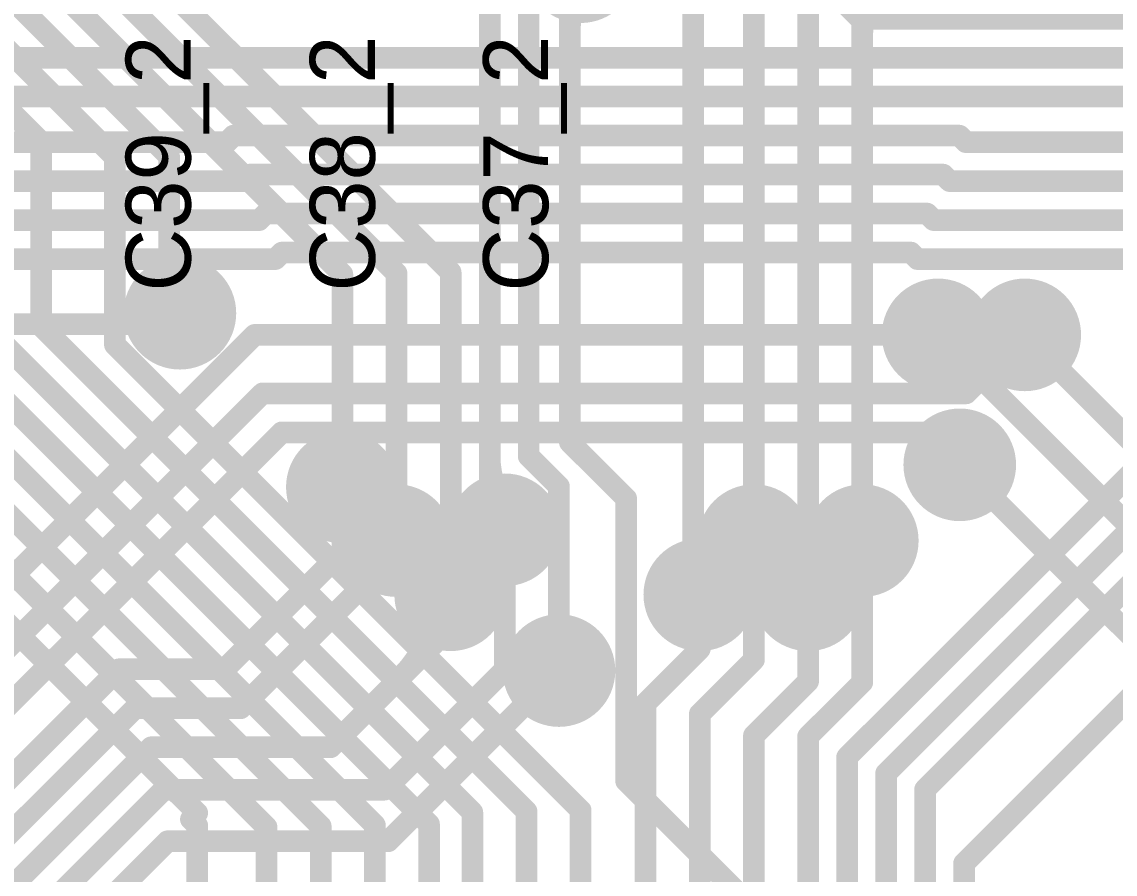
# Model space of a CAD drawing. Header units: millimetres. Extents: x 3.32 to 12.49, y 5.66 to 10.73.
# Drawn here: x 7.089 to 7.594, y 6.545 to 6.938 of the extents above; entities that cross this region are included whole.
import ezdxf

# ---------------------------------------------------------------- set-up
doc = ezdxf.new("R2010")
doc.units = ezdxf.units.MM
doc.header["$MEASUREMENT"] = 0
for name, color, linetype in [('BottomLayer', 5, 'Continuous'), ('InternalPlane1', 76, 'Continuous'), ('InternalPlane2', 16, 'Continuous'), ('MultiLayer', 9, 'Continuous'), ('TopLayer', 1, 'Continuous'), ('TopOverlay', 2, 'Continuous'), ('ViaHoleLayer', 16, 'Continuous')]:
    doc.layers.add(name, color=color, linetype=linetype)

msp = doc.modelspace()

# ---------------------------------------------------------------- linework, layer by layer
at = {"layer": 'BottomLayer', "const_width": 0.01}
for points in [[(6.7569214, 7.3526614), (7.2870079, 6.8225749)], [(6.7494656, 7.3346614), (7.2620078, 6.8221192)], [(6.7420098, 7.3166614), (7.2370078, 6.8216634)], [(6.734554, 7.2986614), (7.1570079, 6.8762075)], [(6.7270982, 7.2806614), (7.1320079, 6.8757517)], [(6.7180079, 7.2626614), (7.0980079, 6.8826614)], [(7.3990079, 6.6766614), (7.3990079, 7.0261172)], [(7.4520079, 6.6736614), (7.4520079, 6.9636614)], [(7.4770079, 6.6986614), (7.4770079, 6.9636614)], [(7.3420079, 6.7441172), (7.3420079, 6.9586614)], [(7.3230079, 6.7376614), (7.3230079, 6.9523061)], [(7.4270079, 6.6986614), (7.4270079, 6.9533061)], [(7.3050079, 6.7106614), (7.3050079, 6.9448503)], [(7.0980079, 6.7976752), (7.0980079, 6.8826614)], [(7.1320079, 6.789131), (7.1320079, 6.8757517)], [(7.1570079, 6.7986614), (7.1570079, 6.8762075)], [(7.2370078, 6.7234069), (7.2370078, 6.8216634)], [(7.2620078, 6.6936615), (7.2620078, 6.8221192)], [(7.2870079, 6.6736614), (7.2870079, 6.8225749)], [(7.1570079, 6.7986614), (7.1620079, 6.8036614)], [(7.0980079, 6.7976752), (7.3220079, 6.5736752)], [(7.5120079, 6.7936614), (7.6520079, 6.6536614)], [(7.5520079, 6.7936614), (7.6670079, 6.6786614)], [(7.0800079, 6.7902194), (7.2970079, 6.5732194)], [(7.1320079, 6.789131), (7.3470079, 6.574131)], [(7.0620079, 6.7827636), (7.2770079, 6.5677636)], [(7.0440079, 6.7753078), (7.2520079, 6.5673078)], [(7.0260079, 6.767852), (7.2270079, 6.566852)], [(7.0080079, 6.7603962), (7.2020079, 6.5663962)], [(6.9900079, 6.7529404), (7.1700079, 6.5729404)], [(7.3420079, 6.7441172), (7.3680079, 6.7181172)], [(7.3230079, 6.7376614), (7.3370079, 6.7236614)], [(7.5220079, 6.7336614), (7.6370079, 6.6186614)], [(7.2370078, 6.7234069), (7.2370079, 6.723407)], [(7.3370079, 6.6386614), (7.3370079, 6.7236614)], [(7.3680079, 6.5876614), (7.3680079, 6.7181172)], [(7.3050079, 6.7106614), (7.3120079, 6.7036614)], [(7.4250079, 6.7006614), (7.4270079, 6.6986614)], [(7.2570079, 6.6936614), (7.2570079, 6.6936615)], [(7.3990079, 6.6766614), (7.4020079, 6.6736614)], [(7.3370079, 6.6386614), (7.3391861, 6.6408396)], [(7.3680079, 6.5876614), (7.6920079, 6.2636614)], [(7.2970079, 6.3836614), (7.2970079, 6.5732194)], [(7.3220079, 6.4886614), (7.3220079, 6.5736752)], [(7.3470079, 6.4736614), (7.3470079, 6.574131)], [(7.1670954, 6.570028), (7.1700079, 6.5671155)], [(7.1700079, 6.4906614), (7.1700079, 6.5671155)], [(7.2020079, 6.4936614), (7.2020079, 6.5663962)], [(7.2270079, 6.5186614), (7.2270079, 6.566852)], [(7.2520079, 6.4936614), (7.2520079, 6.5673078)], [(7.2770079, 6.3636614), (7.2770079, 6.5677636)]]:
    msp.add_lwpolyline(points, dxfattribs=at)
for points in [[(7.4770079, 6.9326198, -0.1989123673795613), (7.4919576, 6.9687117)], [(7.3420079, 6.9346908, -0.1989123673795613), (7.3519577, 6.9587116)], [(7.1669577, 6.8086112, -0.1989123673795613), (7.1570079, 6.832632)], [(7.5239576, 6.7817116, -0.1989123673795613), (7.5190079, 6.7936614)], [(7.5639576, 6.7817116, -0.1989123673795613), (7.5590079, 6.7936614)], [(7.5120079, 6.7866614, -0.1989123673795613), (7.5239577, 6.7817117)], [(7.5520079, 6.7866614, -0.1989123673795613), (7.5639577, 6.7817117)], [(7.2370078, 6.7403064, -0.1989123673795613), (7.2320581, 6.7283566)], [(7.2419575, 6.7283566, -0.1989123673795613), (7.2370078, 6.7403064)], [(7.3169577, 6.7086112, -0.1989123673795613), (7.3050079, 6.7374604)], [(7.5339576, 6.7217116, -0.1989123673795613), (7.5290079, 6.7336614)], [(7.5220079, 6.7266614, -0.1989123673795613), (7.5339577, 6.7217117)], [(7.2620078, 6.7155607, -0.1989123673795613), (7.2570581, 6.7036112)], [(7.2669576, 6.7036111, -0.1989123673795613), (7.2620078, 6.7155611)], [(7.4270079, 6.7155609, -0.1989123673795613), (7.4220582, 6.7036111)], [(7.4319576, 6.7036111, -0.1989123673795613), (7.4270079, 6.7155609)], [(7.4770079, 6.7155609, -0.1989123673795613), (7.4720582, 6.7036111)], [(7.4819576, 6.7036111, -0.1989123673795613), (7.4770079, 6.7155609)], [(7.4069576, 6.6786111, -0.1989123673795613), (7.3990079, 6.6978035)], [(7.2870079, 6.6905609, -0.1989123673795613), (7.2820582, 6.6786111)], [(7.2919576, 6.6786111, -0.1989123673795613), (7.2870079, 6.6905609)], [(7.4520079, 6.6905609, -0.1989123673795613), (7.4470582, 6.6786111)], [(7.4569576, 6.6786111, -0.1989123673795613), (7.4520079, 6.6905609)], [(7.3370079, 6.6555609, -0.1989123673795613), (7.3320582, 6.6436111)], [(7.3419576, 6.6436111, -0.1989123673795613), (7.3370079, 6.6555609)]]:
    msp.add_lwpolyline(points, format="xyb", dxfattribs=at)
at = {"layer": 'BottomLayer'}
for points, const_width in [([(7.3395079, 6.9346908, 1), (7.3445079, 6.9346908, 1)], 0.005), ([(7.4745079, 6.9326198, 1), (7.4795079, 6.9326198, 1)], 0.005), ([(7.0955079, 6.8826614, 1), (7.1005079, 6.8826614, 1)], 0.005), ([(7.0955079, 6.8826614, 1), (7.1005079, 6.8826614, 1)], 0.005), ([(7.1295079, 6.8757517, 1), (7.1345079, 6.8757517, 1)], 0.005), ([(7.1295079, 6.8757517, 1), (7.1345079, 6.8757517, 1)], 0.005), ([(7.1545079, 6.8762075, 1), (7.1595079, 6.8762075, 1)], 0.005), ([(7.1545079, 6.8762075, 1), (7.1595079, 6.8762075, 1)], 0.005), ([(7.1545079, 6.832632, 1), (7.1595079, 6.832632, 1)], 0.005), ([(7.2345078, 6.8216634, 1), (7.2395078, 6.8216634, 1)], 0.005), ([(7.2345078, 6.8216634, 1), (7.2395078, 6.8216634, 1)], 0.005), ([(7.2595078, 6.8221192, 1), (7.2645078, 6.8221192, 1)], 0.005), ([(7.2595078, 6.8221192, 1), (7.2645078, 6.8221192, 1)], 0.005), ([(7.2845079, 6.8225749, 1), (7.2895079, 6.8225749, 1)], 0.005), ([(7.2845079, 6.8225749, 1), (7.2895079, 6.8225749, 1)], 0.005), ([(7.1560079, 6.8036614, 1), (7.1680079, 6.8036614, 1)], 0.012), ([(7.1644577, 6.8086112, 1), (7.1694577, 6.8086112, 1)], 0.005), ([(7.1595079, 6.8036614, 1), (7.1645079, 6.8036614, 1)], 0.005), ([(7.1545079, 6.7986614, 1), (7.1595079, 6.7986614, 1)], 0.005), ([(7.1545079, 6.7986614, 1), (7.1595079, 6.7986614, 1)], 0.005), ([(7.5060079, 6.7936614, 1), (7.5180079, 6.7936614, 1)], 0.012), ([(7.5460079, 6.7936614, 1), (7.5580079, 6.7936614, 1)], 0.012), ([(7.0955079, 6.7976752, 1), (7.1005079, 6.7976752, 1)], 0.005), ([(7.0955079, 6.7976752, 1), (7.1005079, 6.7976752, 1)], 0.005), ([(7.5095079, 6.7936614, 1), (7.5145079, 6.7936614, 1)], 0.005), ([(7.5165079, 6.7936614, 1), (7.5215079, 6.7936614, 1)], 0.005), ([(7.5495079, 6.7936614, 1), (7.5545079, 6.7936614, 1)], 0.005), ([(7.5565079, 6.7936614, 1), (7.5615079, 6.7936614, 1)], 0.005), ([(7.1295079, 6.789131, 1), (7.1345079, 6.789131, 1)], 0.005), ([(7.1295079, 6.789131, 1), (7.1345079, 6.789131, 1)], 0.005), ([(7.5095079, 6.7866614, 1), (7.5145079, 6.7866614, 1)], 0.005), ([(7.5495079, 6.7866614, 1), (7.5545079, 6.7866614, 1)], 0.005), ([(7.5214576, 6.7817116, 1), (7.5264576, 6.7817116, 1)], 0.005), ([(7.5214577, 6.7817117, 1), (7.5264577, 6.7817117, 1)], 0.005), ([(7.5614576, 6.7817116, 1), (7.5664576, 6.7817116, 1)], 0.005), ([(7.5614577, 6.7817117, 1), (7.5664577, 6.7817117, 1)], 0.005), ([(7.3395079, 6.7441172, 1), (7.3445079, 6.7441172, 1)], 0.005), ([(7.3395079, 6.7441172, 1), (7.3445079, 6.7441172, 1)], 0.005), ([(7.2345078, 6.7403064, 1), (7.2395078, 6.7403064, 1)], 0.005), ([(7.2345078, 6.7403064, 1), (7.2395078, 6.7403064, 1)], 0.005), ([(7.3025079, 6.7374604, 1), (7.3075079, 6.7374604, 1)], 0.005), ([(7.3205079, 6.7376614, 1), (7.3255079, 6.7376614, 1)], 0.005), ([(7.3205079, 6.7376614, 1), (7.3255079, 6.7376614, 1)], 0.005), ([(7.5160079, 6.7336614, 1), (7.5280079, 6.7336614, 1)], 0.012), ([(7.5195079, 6.7336614, 1), (7.5245079, 6.7336614, 1)], 0.005), ([(7.5265079, 6.7336614, 1), (7.5315079, 6.7336614, 1)], 0.005), ([(7.2310078, 6.7234069, 1), (7.2430078, 6.7234069, 1)], 0.012), ([(7.2295581, 6.7283566, 1), (7.2345581, 6.7283566, 1)], 0.005), ([(7.2394575, 6.7283566, 1), (7.2444575, 6.7283566, 1)], 0.005), ([(7.2345078, 6.7234069, 1), (7.2395078, 6.7234069, 1)], 0.005), ([(7.2345078, 6.7234069, 1), (7.2395078, 6.7234069, 1)], 0.005), ([(7.2345079, 6.723407, 1), (7.2395079, 6.723407, 1)], 0.005), ([(7.3345079, 6.7236614, 1), (7.3395079, 6.7236614, 1)], 0.005), ([(7.3345079, 6.7236614, 1), (7.3395079, 6.7236614, 1)], 0.005), ([(7.5195079, 6.7266614, 1), (7.5245079, 6.7266614, 1)], 0.005), ([(7.3655079, 6.7181172, 1), (7.3705079, 6.7181172, 1)], 0.005), ([(7.3655079, 6.7181172, 1), (7.3705079, 6.7181172, 1)], 0.005), ([(7.5314576, 6.7217116, 1), (7.5364576, 6.7217116, 1)], 0.005), ([(7.5314577, 6.7217117, 1), (7.5364577, 6.7217117, 1)], 0.005), ([(7.2595078, 6.7155611, 1), (7.2645078, 6.7155611, 1)], 0.005), ([(7.2595078, 6.7155607, 1), (7.2645078, 6.7155607, 1)], 0.005), ([(7.4245079, 6.7155609, 1), (7.4295079, 6.7155609, 1)], 0.005), ([(7.4245079, 6.7155609, 1), (7.4295079, 6.7155609, 1)], 0.005), ([(7.4745079, 6.7155609, 1), (7.4795079, 6.7155609, 1)], 0.005), ([(7.4745079, 6.7155609, 1), (7.4795079, 6.7155609, 1)], 0.005), ([(7.3025079, 6.7106614, 1), (7.3075079, 6.7106614, 1)], 0.005), ([(7.3025079, 6.7106614, 1), (7.3075079, 6.7106614, 1)], 0.005), ([(7.3060079, 6.7036614, 1), (7.3180079, 6.7036614, 1)], 0.012), ([(7.3144577, 6.7086112, 1), (7.3194577, 6.7086112, 1)], 0.005), ([(7.2560079, 6.6986614, 1), (7.2680079, 6.6986614, 1)], 0.012), ([(7.2545581, 6.7036112, 1), (7.2595581, 6.7036112, 1)], 0.005), ([(7.2644576, 6.7036111, 1), (7.2694576, 6.7036111, 1)], 0.005), ([(7.3095079, 6.7036614, 1), (7.3145079, 6.7036614, 1)], 0.005), ([(7.4210079, 6.6986614, 1), (7.4330079, 6.6986614, 1)], 0.012), ([(7.4195582, 6.7036111, 1), (7.4245582, 6.7036111, 1)], 0.005), ([(7.4294576, 6.7036111, 1), (7.4344576, 6.7036111, 1)], 0.005), ([(7.4710079, 6.6986614, 1), (7.4830079, 6.6986614, 1)], 0.012), ([(7.4695582, 6.7036111, 1), (7.4745582, 6.7036111, 1)], 0.005), ([(7.4794576, 6.7036111, 1), (7.4844576, 6.7036111, 1)], 0.005), ([(7.3965079, 6.6978035, 1), (7.4015079, 6.6978035, 1)], 0.005), ([(7.4225079, 6.7006614, 1), (7.4275079, 6.7006614, 1)], 0.005), ([(7.4245079, 6.6986614, 1), (7.4295079, 6.6986614, 1)], 0.005), ([(7.4245079, 6.6986614, 1), (7.4295079, 6.6986614, 1)], 0.005), ([(7.4745079, 6.6986614, 1), (7.4795079, 6.6986614, 1)], 0.005), ([(7.2545079, 6.6936615, 1), (7.2595079, 6.6936615, 1)], 0.005), ([(7.2545079, 6.6936614, 1), (7.2595079, 6.6936614, 1)], 0.005), ([(7.2595078, 6.6936615, 1), (7.2645078, 6.6936615, 1)], 0.005), ([(7.2845079, 6.6905609, 1), (7.2895079, 6.6905609, 1)], 0.005), ([(7.2845079, 6.6905609, 1), (7.2895079, 6.6905609, 1)], 0.005), ([(7.4495079, 6.6905609, 1), (7.4545079, 6.6905609, 1)], 0.005), ([(7.4495079, 6.6905609, 1), (7.4545079, 6.6905609, 1)], 0.005), ([(7.2810079, 6.6736614, 1), (7.2930079, 6.6736614, 1)], 0.012), ([(7.2795582, 6.6786111, 1), (7.2845582, 6.6786111, 1)], 0.005), ([(7.2894576, 6.6786111, 1), (7.2944576, 6.6786111, 1)], 0.005), ([(7.3960079, 6.6736614, 1), (7.4080079, 6.6736614, 1)], 0.012), ([(7.4044576, 6.6786111, 1), (7.4094576, 6.6786111, 1)], 0.005), ([(7.4460079, 6.6736614, 1), (7.4580079, 6.6736614, 1)], 0.012), ([(7.4445582, 6.6786111, 1), (7.4495582, 6.6786111, 1)], 0.005), ([(7.4544576, 6.6786111, 1), (7.4594576, 6.6786111, 1)], 0.005), ([(7.2845079, 6.6736614, 1), (7.2895079, 6.6736614, 1)], 0.005), ([(7.3965079, 6.6766614, 1), (7.4015079, 6.6766614, 1)], 0.005), ([(7.3965079, 6.6766614, 1), (7.4015079, 6.6766614, 1)], 0.005), ([(7.3995079, 6.6736614, 1), (7.4045079, 6.6736614, 1)], 0.005), ([(7.4495079, 6.6736614, 1), (7.4545079, 6.6736614, 1)], 0.005), ([(7.3345079, 6.6555609, 1), (7.3395079, 6.6555609, 1)], 0.005), ([(7.3345079, 6.6555609, 1), (7.3395079, 6.6555609, 1)], 0.005), ([(7.3310079, 6.6386614, 1), (7.3430079, 6.6386614, 1)], 0.012), ([(7.3295582, 6.6436111, 1), (7.3345582, 6.6436111, 1)], 0.005), ([(7.3394576, 6.6436111, 1), (7.3444576, 6.6436111, 1)], 0.005), ([(7.3345079, 6.6386614, 1), (7.3395079, 6.6386614, 1)], 0.005), ([(7.3345079, 6.6386614, 1), (7.3395079, 6.6386614, 1)], 0.005), ([(7.3366861, 6.6408396, 1), (7.3416861, 6.6408396, 1)], 0.005), ([(7.3655079, 6.5876614, 1), (7.3705079, 6.5876614, 1)], 0.005), ([(7.3655079, 6.5876614, 1), (7.3705079, 6.5876614, 1)], 0.005), ([(7.1675079, 6.5729404, 1), (7.1725079, 6.5729404, 1)], 0.005), ([(7.2945079, 6.5732194, 1), (7.2995079, 6.5732194, 1)], 0.005), ([(7.2945079, 6.5732194, 1), (7.2995079, 6.5732194, 1)], 0.005), ([(7.3195079, 6.5736752, 1), (7.3245079, 6.5736752, 1)], 0.005), ([(7.3195079, 6.5736752, 1), (7.3245079, 6.5736752, 1)], 0.005), ([(7.3445079, 6.574131, 1), (7.3495079, 6.574131, 1)], 0.005), ([(7.3445079, 6.574131, 1), (7.3495079, 6.574131, 1)], 0.005), ([(7.1645954, 6.570028, 1), (7.1695954, 6.570028, 1)], 0.005), ([(7.1675079, 6.5671155, 1), (7.1725079, 6.5671155, 1)], 0.005), ([(7.1675079, 6.5671155, 1), (7.1725079, 6.5671155, 1)], 0.005), ([(7.1995079, 6.5663962, 1), (7.2045079, 6.5663962, 1)], 0.005), ([(7.1995079, 6.5663962, 1), (7.2045079, 6.5663962, 1)], 0.005), ([(7.2245079, 6.566852, 1), (7.2295079, 6.566852, 1)], 0.005), ([(7.2245079, 6.566852, 1), (7.2295079, 6.566852, 1)], 0.005), ([(7.2495079, 6.5673078, 1), (7.2545079, 6.5673078, 1)], 0.005), ([(7.2495079, 6.5673078, 1), (7.2545079, 6.5673078, 1)], 0.005), ([(7.2745079, 6.5677636, 1), (7.2795079, 6.5677636, 1)], 0.005), ([(7.2745079, 6.5677636, 1), (7.2795079, 6.5677636, 1)], 0.005)]:
    msp.add_lwpolyline(points, format="xyb", close=True, dxfattribs=dict(at, const_width=const_width))
at = {"layer": 'InternalPlane1', "const_width": 0.026}
for points in [[(7.3340079, 6.9636614, 1), (7.3600079, 6.9636614, 1)], [(7.1490079, 6.8036614, 1), (7.1750079, 6.8036614, 1)], [(7.4990079, 6.7936614, 1), (7.5250079, 6.7936614, 1)], [(7.5390079, 6.7936614, 1), (7.5650079, 6.7936614, 1)], [(7.5090079, 6.7336614, 1), (7.5350079, 6.7336614, 1)], [(7.2240078, 6.7234069, 1), (7.2500078, 6.7234069, 1)], [(7.2990079, 6.7036614, 1), (7.3250079, 6.7036614, 1)], [(7.2490079, 6.6986614, 1), (7.2750079, 6.6986614, 1)], [(7.4140079, 6.6986614, 1), (7.4400079, 6.6986614, 1)], [(7.4640079, 6.6986614, 1), (7.4900079, 6.6986614, 1)], [(7.2740079, 6.6736614, 1), (7.3000079, 6.6736614, 1)], [(7.3890079, 6.6736614, 1), (7.4150079, 6.6736614, 1)], [(7.4390079, 6.6736614, 1), (7.4650079, 6.6736614, 1)], [(7.3240079, 6.6386614, 1), (7.3500079, 6.6386614, 1)]]:
    msp.add_lwpolyline(points, format="xyb", close=True, dxfattribs=at)
at = {"layer": 'InternalPlane2', "const_width": 0.026}
for points in [[(7.3340079, 6.9636614, 1), (7.3600079, 6.9636614, 1)], [(7.1490079, 6.8036614, 1), (7.1750079, 6.8036614, 1)], [(7.4990079, 6.7936614, 1), (7.5250079, 6.7936614, 1)], [(7.5390079, 6.7936614, 1), (7.5650079, 6.7936614, 1)], [(7.5090079, 6.7336614, 1), (7.5350079, 6.7336614, 1)], [(7.2240078, 6.7234069, 1), (7.2500078, 6.7234069, 1)], [(7.2990079, 6.7036614, 1), (7.3250079, 6.7036614, 1)], [(7.2490079, 6.6986614, 1), (7.2750079, 6.6986614, 1)], [(7.4140079, 6.6986614, 1), (7.4400079, 6.6986614, 1)], [(7.4640079, 6.6986614, 1), (7.4900079, 6.6986614, 1)], [(7.2740079, 6.6736614, 1), (7.3000079, 6.6736614, 1)], [(7.3890079, 6.6736614, 1), (7.4150079, 6.6736614, 1)], [(7.4390079, 6.6736614, 1), (7.4650079, 6.6736614, 1)], [(7.3240079, 6.6386614, 1), (7.3500079, 6.6386614, 1)]]:
    msp.add_lwpolyline(points, format="xyb", close=True, dxfattribs=at)
at = {"layer": 'MultiLayer', "const_width": 0.012}
for points in [[(7.1560079, 6.8036614, 1), (7.1680079, 6.8036614, 1)], [(7.5060079, 6.7936614, 1), (7.5180079, 6.7936614, 1)], [(7.5460079, 6.7936614, 1), (7.5580079, 6.7936614, 1)], [(7.5160079, 6.7336614, 1), (7.5280079, 6.7336614, 1)], [(7.2310078, 6.7234069, 1), (7.2430078, 6.7234069, 1)], [(7.3060079, 6.7036614, 1), (7.3180079, 6.7036614, 1)], [(7.2560079, 6.6986614, 1), (7.2680079, 6.6986614, 1)], [(7.4210079, 6.6986614, 1), (7.4330079, 6.6986614, 1)], [(7.4710079, 6.6986614, 1), (7.4830079, 6.6986614, 1)], [(7.2810079, 6.6736614, 1), (7.2930079, 6.6736614, 1)], [(7.3960079, 6.6736614, 1), (7.4080079, 6.6736614, 1)], [(7.4460079, 6.6736614, 1), (7.4580079, 6.6736614, 1)], [(7.3310079, 6.6386614, 1), (7.3430079, 6.6386614, 1)]]:
    msp.add_lwpolyline(points, format="xyb", close=True, dxfattribs=at)
at = {"layer": 'TopLayer', "const_width": 0.01}
for points in [[(7.4420079, 6.9736614), (7.4760079, 6.9396614)], [(7.4760079, 6.9396614), (8.6570963, 6.9396614)], [(6.8189195, 6.9216614), (8.6645521, 6.9216614)], [(6.8114637, 6.9036614), (8.6720079, 6.9036614)], [(7.1837289, 6.8826614), (7.1867289, 6.8856614)], [(7.1867289, 6.8856614), (7.5218311, 6.8856614)], [(7.5218311, 6.8856614), (7.5248311, 6.8826614)], [(6.8070079, 6.8826614), (7.1837289, 6.8826614)], [(7.5248311, 6.8826614), (8.6764637, 6.8826614)], [(6.8070079, 6.8646614), (7.1911847, 6.8646614)], [(7.1911847, 6.8646614), (7.1941847, 6.8676614)], [(7.1941847, 6.8676614), (7.5143753, 6.8676614)], [(7.5143753, 6.8676614), (7.5173753, 6.8646614)], [(7.5173753, 6.8646614), (8.6839195, 6.8646614)], [(7.1986405, 6.8466614), (7.2016405, 6.8496614)], [(7.2016405, 6.8496614), (7.5069195, 6.8496614)], [(7.5069195, 6.8496614), (7.5099195, 6.8466614)], [(6.9590963, 6.8466614), (7.1986405, 6.8466614)], [(7.5099195, 6.8466614), (8.6913753, 6.8466614)], [(6.9665521, 6.8286614), (7.2060963, 6.8286614)], [(7.2060963, 6.8286614), (7.2090963, 6.8316614)], [(7.2090963, 6.8316614), (7.4994637, 6.8316614)], [(7.4994637, 6.8316614), (7.5024637, 6.8286614)], [(7.5024637, 6.8286614), (8.6988311, 6.8286614)], [(7.4700079, 6.5986614), (7.6820079, 6.8106614)], [(7.1570079, 6.7986614), (7.1620079, 6.8036614)], [(7.0516526, 6.7986614), (7.1570079, 6.7986614)], [(7.0015521, 6.5986614), (7.1965521, 6.7936614)], [(7.1965521, 6.7936614), (7.5120079, 6.7936614)], [(7.5250079, 6.7666614), (7.5520079, 6.7936614)], [(7.0071968, 6.5736614), (7.2001968, 6.7666614)], [(7.2001968, 6.7666614), (7.5250079, 6.7666614)], [(7.4880079, 6.5912056), (7.6544637, 6.7576614)], [(7.0160079, 6.5556614), (7.2090079, 6.7486614)], [(7.2090079, 6.7486614), (7.5070079, 6.7486614)], [(7.5070079, 6.7486614), (7.5220079, 6.7336614)], [(7.5060079, 6.5837498), (7.6619195, 6.7396614)], [(7.2370078, 6.7234069), (7.2370079, 6.723407)], [(7.2370078, 6.6936613), (7.2370078, 6.7234069)], [(7.2370079, 6.7198399), (7.2370079, 6.723407)], [(7.5240079, 6.5496632), (7.6960061, 6.7216614)], [(7.3120079, 6.6391172), (7.3120079, 6.7036614)], [(7.4270079, 6.6436614), (7.4270079, 6.6986614)], [(7.4770079, 6.6332056), (7.4770079, 6.6986614)], [(7.1825971, 6.6392506), (7.2370078, 6.6936613)], [(7.1900529, 6.6212506), (7.2620078, 6.6932055)], [(7.2620078, 6.6932055), (7.2620078, 6.6936615)], [(7.2870079, 6.6586614), (7.2870079, 6.6736614)], [(7.4020079, 6.6486614), (7.4020079, 6.6736614)], [(7.4520079, 6.6336614), (7.4520079, 6.6736614)], [(7.2315971, 6.6032506), (7.2870079, 6.6586614)], [(7.3770079, 6.6236614), (7.4020079, 6.6486614)], [(7.4020079, 6.6186614), (7.4270079, 6.6436614)], [(7.0322748, 6.5376614), (7.133864, 6.6392506)], [(7.133864, 6.6392506), (7.1825971, 6.6392506)], [(7.2565522, 6.5836615), (7.3120079, 6.6391172)], [(7.2581907, 6.5598442), (7.3370079, 6.6386614)], [(7.4270079, 6.6086614), (7.4520079, 6.6336614)], [(7.4520079, 6.6082056), (7.4770079, 6.6332056)], [(7.3770079, 6.3573078), (7.3770079, 6.6236614)], [(7.0397306, 6.5196614), (7.1413198, 6.6212506)], [(7.1413198, 6.6212506), (7.1900529, 6.6212506)], [(7.4020079, 6.356852), (7.4020079, 6.6186614)], [(7.4270079, 6.3563962), (7.4270079, 6.6086614)], [(7.4520079, 6.3559404), (7.4520079, 6.6082056)], [(7.0471864, 6.5016614), (7.1487756, 6.6032506)], [(7.1487756, 6.6032506), (7.2315971, 6.6032506)], [(7.4700079, 6.3484846), (7.4700079, 6.5986614)], [(7.4880079, 6.3410288), (7.4880079, 6.5912056)], [(7.0546422, 6.4836614), (7.1546423, 6.5836615)], [(7.1546423, 6.5836615), (7.2565522, 6.5836615)], [(7.5060079, 6.333573), (7.5060079, 6.5837498)], [(7.062098, 6.4656614), (7.1562808, 6.5598442)], [(7.1562808, 6.5598442), (7.2581907, 6.5598442)], [(7.5240079, 6.3261172), (7.5240079, 6.5496632)]]:
    msp.add_lwpolyline(points, dxfattribs=at)
at = {"layer": 'TopLayer'}
for points, const_width in [([(7.4735079, 6.9396614, 1), (7.4785079, 6.9396614, 1)], 0.005), ([(7.4735079, 6.9396614, 1), (7.4785079, 6.9396614, 1)], 0.005), ([(7.1842289, 6.8856614, 1), (7.1892289, 6.8856614, 1)], 0.005), ([(7.1842289, 6.8856614, 1), (7.1892289, 6.8856614, 1)], 0.005), ([(7.5193311, 6.8856614, 1), (7.5243311, 6.8856614, 1)], 0.005), ([(7.5193311, 6.8856614, 1), (7.5243311, 6.8856614, 1)], 0.005), ([(7.1812289, 6.8826614, 1), (7.1862289, 6.8826614, 1)], 0.005), ([(7.1812289, 6.8826614, 1), (7.1862289, 6.8826614, 1)], 0.005), ([(7.5223311, 6.8826614, 1), (7.5273311, 6.8826614, 1)], 0.005), ([(7.5223311, 6.8826614, 1), (7.5273311, 6.8826614, 1)], 0.005), ([(7.1886847, 6.8646614, 1), (7.1936847, 6.8646614, 1)], 0.005), ([(7.1886847, 6.8646614, 1), (7.1936847, 6.8646614, 1)], 0.005), ([(7.1916847, 6.8676614, 1), (7.1966847, 6.8676614, 1)], 0.005), ([(7.1916847, 6.8676614, 1), (7.1966847, 6.8676614, 1)], 0.005), ([(7.5118753, 6.8676614, 1), (7.5168753, 6.8676614, 1)], 0.005), ([(7.5118753, 6.8676614, 1), (7.5168753, 6.8676614, 1)], 0.005), ([(7.5148753, 6.8646614, 1), (7.5198753, 6.8646614, 1)], 0.005), ([(7.5148753, 6.8646614, 1), (7.5198753, 6.8646614, 1)], 0.005), ([(7.1991405, 6.8496614, 1), (7.2041405, 6.8496614, 1)], 0.005), ([(7.1991405, 6.8496614, 1), (7.2041405, 6.8496614, 1)], 0.005), ([(7.5044195, 6.8496614, 1), (7.5094195, 6.8496614, 1)], 0.005), ([(7.5044195, 6.8496614, 1), (7.5094195, 6.8496614, 1)], 0.005), ([(7.1961405, 6.8466614, 1), (7.2011405, 6.8466614, 1)], 0.005), ([(7.1961405, 6.8466614, 1), (7.2011405, 6.8466614, 1)], 0.005), ([(7.5074195, 6.8466614, 1), (7.5124195, 6.8466614, 1)], 0.005), ([(7.5074195, 6.8466614, 1), (7.5124195, 6.8466614, 1)], 0.005), ([(7.2035963, 6.8286614, 1), (7.2085963, 6.8286614, 1)], 0.005), ([(7.2035963, 6.8286614, 1), (7.2085963, 6.8286614, 1)], 0.005), ([(7.2065963, 6.8316614, 1), (7.2115963, 6.8316614, 1)], 0.005), ([(7.2065963, 6.8316614, 1), (7.2115963, 6.8316614, 1)], 0.005), ([(7.4969637, 6.8316614, 1), (7.5019637, 6.8316614, 1)], 0.005), ([(7.4969637, 6.8316614, 1), (7.5019637, 6.8316614, 1)], 0.005), ([(7.4999637, 6.8286614, 1), (7.5049637, 6.8286614, 1)], 0.005), ([(7.4999637, 6.8286614, 1), (7.5049637, 6.8286614, 1)], 0.005), ([(7.1560079, 6.8036614, 1), (7.1680079, 6.8036614, 1)], 0.012), ([(7.1545581, 6.8086112, 1), (7.1595581, 6.8086112, 1)], 0.005), ([(7.1595079, 6.8036614, 1), (7.1645079, 6.8036614, 1)], 0.005), ([(7.1305373, 6.7986614, 1), (7.1355373, 6.7986614, 1)], 0.005), ([(7.1545079, 6.7986614, 1), (7.1595079, 6.7986614, 1)], 0.005), ([(7.1545079, 6.7986614, 1), (7.1595079, 6.7986614, 1)], 0.005), ([(7.5060079, 6.7936614, 1), (7.5180079, 6.7936614, 1)], 0.012), ([(7.5045582, 6.7986111, 1), (7.5095582, 6.7986111, 1)], 0.005), ([(7.5460079, 6.7936614, 1), (7.5580079, 6.7936614, 1)], 0.012), ([(7.1940521, 6.7936614, 1), (7.1990521, 6.7936614, 1)], 0.005), ([(7.1940521, 6.7936614, 1), (7.1990521, 6.7936614, 1)], 0.005), ([(7.4926084, 6.7936614, 1), (7.4976084, 6.7936614, 1)], 0.005), ([(7.4926084, 6.7936614, 1), (7.4976084, 6.7936614, 1)], 0.005), ([(7.5095079, 6.7936614, 1), (7.5145079, 6.7936614, 1)], 0.005), ([(7.5425079, 6.7936614, 1), (7.5475079, 6.7936614, 1)], 0.005), ([(7.5495079, 6.7936614, 1), (7.5545079, 6.7936614, 1)], 0.005), ([(7.5045582, 6.7887117, 1), (7.5095582, 6.7887117, 1)], 0.005), ([(7.5495079, 6.7866614, 1), (7.5545079, 6.7866614, 1)], 0.005), ([(7.5375581, 6.7817117, 1), (7.5425581, 6.7817117, 1)], 0.005), ([(7.5375582, 6.7817116, 1), (7.5425582, 6.7817116, 1)], 0.005), ([(7.1976968, 6.7666614, 1), (7.2026968, 6.7666614, 1)], 0.005), ([(7.1976968, 6.7666614, 1), (7.2026968, 6.7666614, 1)], 0.005), ([(7.5225079, 6.7666614, 1), (7.5275079, 6.7666614, 1)], 0.005), ([(7.5225079, 6.7666614, 1), (7.5275079, 6.7666614, 1)], 0.005), ([(7.2065079, 6.7486614, 1), (7.2115079, 6.7486614, 1)], 0.005), ([(7.2065079, 6.7486614, 1), (7.2115079, 6.7486614, 1)], 0.005), ([(7.5045079, 6.7486614, 1), (7.5095079, 6.7486614, 1)], 0.005), ([(7.5045079, 6.7486614, 1), (7.5095079, 6.7486614, 1)], 0.005), ([(7.5075581, 6.7456111, 1), (7.5125581, 6.7456111, 1)], 0.005), ([(7.5075582, 6.7456112, 1), (7.5125582, 6.7456112, 1)], 0.005), ([(7.5160079, 6.7336614, 1), (7.5280079, 6.7336614, 1)], 0.012), ([(7.5195079, 6.7406614, 1), (7.5245079, 6.7406614, 1)], 0.005), ([(7.5125079, 6.7336614, 1), (7.5175079, 6.7336614, 1)], 0.005), ([(7.5195079, 6.7336614, 1), (7.5245079, 6.7336614, 1)], 0.005), ([(7.2310078, 6.7234069, 1), (7.2430078, 6.7234069, 1)], 0.012), ([(7.2345078, 6.7234069, 1), (7.2395078, 6.7234069, 1)], 0.005), ([(7.2345078, 6.7234069, 1), (7.2395078, 6.7234069, 1)], 0.005), ([(7.2345079, 6.723407, 1), (7.2395079, 6.723407, 1)], 0.005), ([(7.2345079, 6.723407, 1), (7.2395079, 6.723407, 1)], 0.005), ([(7.2295581, 6.7184572, 1), (7.2345581, 6.7184572, 1)], 0.005), ([(7.2345079, 6.7198399, 1), (7.2395079, 6.7198399, 1)], 0.005), ([(7.2394575, 6.7184572, 1), (7.2444575, 6.7184572, 1)], 0.005), ([(7.3060079, 6.7036614, 1), (7.3180079, 6.7036614, 1)], 0.012), ([(7.2345078, 6.7065074, 1), (7.2395078, 6.7065074, 1)], 0.005), ([(7.2345078, 6.7065074, 1), (7.2395078, 6.7065074, 1)], 0.005), ([(7.2560079, 6.6986614, 1), (7.2680079, 6.6986614, 1)], 0.012), ([(7.3095079, 6.7036614, 1), (7.3145079, 6.7036614, 1)], 0.005), ([(7.4210079, 6.6986614, 1), (7.4330079, 6.6986614, 1)], 0.012), ([(7.4710079, 6.6986614, 1), (7.4830079, 6.6986614, 1)], 0.012), ([(7.3045582, 6.6987117, 1), (7.3095582, 6.6987117, 1)], 0.005), ([(7.3144576, 6.6987117, 1), (7.3194576, 6.6987117, 1)], 0.005), ([(7.4245079, 6.6986614, 1), (7.4295079, 6.6986614, 1)], 0.005), ([(7.4745079, 6.6986614, 1), (7.4795079, 6.6986614, 1)], 0.005), ([(7.2345078, 6.6936613, 1), (7.2395078, 6.6936613, 1)], 0.005), ([(7.2345078, 6.6936613, 1), (7.2395078, 6.6936613, 1)], 0.005), ([(7.2595078, 6.6936615, 1), (7.2645078, 6.6936615, 1)], 0.005), ([(7.2595078, 6.6932055, 1), (7.2645078, 6.6932055, 1)], 0.005), ([(7.2595078, 6.6932055, 1), (7.2645078, 6.6932055, 1)], 0.005), ([(7.4195582, 6.6937117, 1), (7.4245582, 6.6937117, 1)], 0.005), ([(7.4294576, 6.6937117, 1), (7.4344576, 6.6937117, 1)], 0.005), ([(7.4695582, 6.6937117, 1), (7.4745582, 6.6937117, 1)], 0.005), ([(7.4794576, 6.6937117, 1), (7.4844576, 6.6937117, 1)], 0.005), ([(7.3095079, 6.6867619, 1), (7.3145079, 6.6867619, 1)], 0.005), ([(7.3095079, 6.6867619, 1), (7.3145079, 6.6867619, 1)], 0.005), ([(7.2810079, 6.6736614, 1), (7.2930079, 6.6736614, 1)], 0.012), ([(7.3960079, 6.6736614, 1), (7.4080079, 6.6736614, 1)], 0.012), ([(7.4245079, 6.6817619, 1), (7.4295079, 6.6817619, 1)], 0.005), ([(7.4245079, 6.6817619, 1), (7.4295079, 6.6817619, 1)], 0.005), ([(7.4460079, 6.6736614, 1), (7.4580079, 6.6736614, 1)], 0.012), ([(7.4745079, 6.6817619, 1), (7.4795079, 6.6817619, 1)], 0.005), ([(7.4745079, 6.6817619, 1), (7.4795079, 6.6817619, 1)], 0.005), ([(7.2775079, 6.6736614, 1), (7.2825079, 6.6736614, 1)], 0.005), ([(7.2845079, 6.6736614, 1), (7.2895079, 6.6736614, 1)], 0.005), ([(7.2875079, 6.6736614, 1), (7.2925079, 6.6736614, 1)], 0.005), ([(7.3995079, 6.6736614, 1), (7.4045079, 6.6736614, 1)], 0.005), ([(7.4495079, 6.6736614, 1), (7.4545079, 6.6736614, 1)], 0.005), ([(7.2800118, 6.6682963, 1), (7.2850118, 6.6682963, 1)], 0.005), ([(7.289004, 6.6682963, 1), (7.294004, 6.6682963, 1)], 0.005), ([(7.3945582, 6.6687117, 1), (7.3995582, 6.6687117, 1)], 0.005), ([(7.4044576, 6.6687117, 1), (7.4094576, 6.6687117, 1)], 0.005), ([(7.4445582, 6.6687117, 1), (7.4495582, 6.6687117, 1)], 0.005), ([(7.4544576, 6.6687117, 1), (7.4594576, 6.6687117, 1)], 0.005), ([(7.2845079, 6.6586622, 1), (7.2895079, 6.6586622, 1)], 0.005), ([(7.2845079, 6.6586622, 1), (7.2895079, 6.6586622, 1)], 0.005), ([(7.2845079, 6.6586614, 1), (7.2895079, 6.6586614, 1)], 0.005), ([(7.2845079, 6.6586614, 1), (7.2895079, 6.6586614, 1)], 0.005), ([(7.3995079, 6.6567619, 1), (7.4045079, 6.6567619, 1)], 0.005), ([(7.3995079, 6.6567619, 1), (7.4045079, 6.6567619, 1)], 0.005), ([(7.4495079, 6.6567619, 1), (7.4545079, 6.6567619, 1)], 0.005), ([(7.4495079, 6.6567619, 1), (7.4545079, 6.6567619, 1)], 0.005), ([(7.2790226, 6.6531761, 1), (7.2840226, 6.6531761, 1)], 0.005), ([(7.3995079, 6.6486614, 1), (7.4045079, 6.6486614, 1)], 0.005), ([(7.3995079, 6.6486614, 1), (7.4045079, 6.6486614, 1)], 0.005), ([(7.3310079, 6.6386614, 1), (7.3430079, 6.6386614, 1)], 0.012), ([(7.4245079, 6.6436614, 1), (7.4295079, 6.6436614, 1)], 0.005), ([(7.4245079, 6.6436614, 1), (7.4295079, 6.6436614, 1)], 0.005), ([(7.131364, 6.6392506, 1), (7.136364, 6.6392506, 1)], 0.005), ([(7.131364, 6.6392506, 1), (7.136364, 6.6392506, 1)], 0.005), ([(7.1800971, 6.6392506, 1), (7.1850971, 6.6392506, 1)], 0.005), ([(7.1800971, 6.6392506, 1), (7.1850971, 6.6392506, 1)], 0.005), ([(7.3095079, 6.6391172, 1), (7.3145079, 6.6391172, 1)], 0.005), ([(7.3095079, 6.6391172, 1), (7.3145079, 6.6391172, 1)], 0.005), ([(7.3275079, 6.6386614, 1), (7.3325079, 6.6386614, 1)], 0.005), ([(7.3345079, 6.6386614, 1), (7.3395079, 6.6386614, 1)], 0.005), ([(7.2619516, 6.636105, 1), (7.2669516, 6.636105, 1)], 0.005), ([(7.3345079, 6.6316614, 1), (7.3395079, 6.6316614, 1)], 0.005), ([(7.4495079, 6.6336614, 1), (7.4545079, 6.6336614, 1)], 0.005), ([(7.4495079, 6.6336614, 1), (7.4545079, 6.6336614, 1)], 0.005), ([(7.4745079, 6.6332056, 1), (7.4795079, 6.6332056, 1)], 0.005), ([(7.4745079, 6.6332056, 1), (7.4795079, 6.6332056, 1)], 0.005), ([(7.3225581, 6.6267117, 1), (7.3275581, 6.6267117, 1)], 0.005), ([(7.3225582, 6.6267116, 1), (7.3275582, 6.6267116, 1)], 0.005), ([(7.3745079, 6.6236614, 1), (7.3795079, 6.6236614, 1)], 0.005), ([(7.3745079, 6.6236614, 1), (7.3795079, 6.6236614, 1)], 0.005), ([(7.1388198, 6.6212506, 1), (7.1438198, 6.6212506, 1)], 0.005), ([(7.1388198, 6.6212506, 1), (7.1438198, 6.6212506, 1)], 0.005), ([(7.1875529, 6.6212506, 1), (7.1925529, 6.6212506, 1)], 0.005), ([(7.1875529, 6.6212506, 1), (7.1925529, 6.6212506, 1)], 0.005), ([(7.3995079, 6.6186614, 1), (7.4045079, 6.6186614, 1)], 0.005), ([(7.3995079, 6.6186614, 1), (7.4045079, 6.6186614, 1)], 0.005), ([(7.4245079, 6.6086614, 1), (7.4295079, 6.6086614, 1)], 0.005), ([(7.4245079, 6.6086614, 1), (7.4295079, 6.6086614, 1)], 0.005), ([(7.4495079, 6.6082056, 1), (7.4545079, 6.6082056, 1)], 0.005), ([(7.4495079, 6.6082056, 1), (7.4545079, 6.6082056, 1)], 0.005), ([(7.1462756, 6.6032506, 1), (7.1512756, 6.6032506, 1)], 0.005), ([(7.1462756, 6.6032506, 1), (7.1512756, 6.6032506, 1)], 0.005), ([(7.2290971, 6.6032506, 1), (7.2340971, 6.6032506, 1)], 0.005), ([(7.2290971, 6.6032506, 1), (7.2340971, 6.6032506, 1)], 0.005), ([(7.4675079, 6.5986614, 1), (7.4725079, 6.5986614, 1)], 0.005), ([(7.4675079, 6.5986614, 1), (7.4725079, 6.5986614, 1)], 0.005), ([(7.4855079, 6.5912056, 1), (7.4905079, 6.5912056, 1)], 0.005), ([(7.4855079, 6.5912056, 1), (7.4905079, 6.5912056, 1)], 0.005), ([(7.1521423, 6.5836615, 1), (7.1571423, 6.5836615, 1)], 0.005), ([(7.1521423, 6.5836615, 1), (7.1571423, 6.5836615, 1)], 0.005), ([(7.2540522, 6.5836615, 1), (7.2590522, 6.5836615, 1)], 0.005), ([(7.2540522, 6.5836615, 1), (7.2590522, 6.5836615, 1)], 0.005), ([(7.5035079, 6.5837498, 1), (7.5085079, 6.5837498, 1)], 0.005), ([(7.5035079, 6.5837498, 1), (7.5085079, 6.5837498, 1)], 0.005), ([(7.1537808, 6.5598442, 1), (7.1587808, 6.5598442, 1)], 0.005), ([(7.1537808, 6.5598442, 1), (7.1587808, 6.5598442, 1)], 0.005), ([(7.2556907, 6.5598442, 1), (7.2606907, 6.5598442, 1)], 0.005), ([(7.2556907, 6.5598442, 1), (7.2606907, 6.5598442, 1)], 0.005), ([(7.5215079, 6.5496632, 1), (7.5265079, 6.5496632, 1)], 0.005), ([(7.5215079, 6.5496632, 1), (7.5265079, 6.5496632, 1)], 0.005)]:
    msp.add_lwpolyline(points, format="xyb", close=True, dxfattribs=dict(at, const_width=const_width))
at = {"layer": 'TopLayer', "const_width": 0.01}
for points in [[(7.1570581, 6.8086112, -0.1989123673795613), (7.1330373, 6.7986614)], [(7.5070582, 6.7986111, -0.1989123673795613), (7.4951084, 6.7936614)], [(7.4951084, 6.7936614, -0.1989123673795613), (7.5070582, 6.7887117)], [(7.5450079, 6.7936614, -0.1989123673795613), (7.5400582, 6.7817116)], [(7.5400581, 6.7817117, -0.1989123673795613), (7.5520079, 6.7866614)], [(7.5220079, 6.7406614, -0.1989123673795613), (7.5100581, 6.7456111)], [(7.5100582, 6.7456112, -0.1989123673795613), (7.5150079, 6.7336614)], [(7.2320581, 6.7184572, -0.1989123673795613), (7.2370078, 6.7065074)], [(7.2370078, 6.7065074, -0.1989123673795613), (7.2419575, 6.7184572)], [(7.3070582, 6.6987117, -0.1989123673795613), (7.3120079, 6.6867619)], [(7.3120079, 6.6867619, -0.1989123673795613), (7.3169576, 6.6987117)], [(7.4220582, 6.6937117, -0.1989123673795613), (7.4270079, 6.6817619)], [(7.4270079, 6.6817619, -0.1989123673795613), (7.4319576, 6.6937117)], [(7.4720582, 6.6937117, -0.1989123673795613), (7.4770079, 6.6817619)], [(7.4770079, 6.6817619, -0.1989123673795613), (7.4819576, 6.6937117)], [(7.2800079, 6.6736614, -0.1989123673795613), (7.2644516, 6.636105)], [(7.2900079, 6.6736614, -0.1989123673795613), (7.2815226, 6.6531761)], [(7.2825118, 6.6682963, -0.2218594682480924), (7.2870079, 6.6586622)], [(7.2870079, 6.6586622, -0.2218594682480924), (7.291504, 6.6682963)], [(7.3970582, 6.6687117, -0.1989123673795613), (7.4020079, 6.6567619)], [(7.4020079, 6.6567619, -0.1989123673795613), (7.4069576, 6.6687117)], [(7.4470582, 6.6687117, -0.1989123673795613), (7.4520079, 6.6567619)], [(7.4520079, 6.6567619, -0.1989123673795613), (7.4569576, 6.6687117)], [(7.3300079, 6.6386614, -0.1989123673795613), (7.3250582, 6.6267116)], [(7.3250581, 6.6267117, -0.1989123673795613), (7.3370079, 6.6316614)]]:
    msp.add_lwpolyline(points, format="xyb", dxfattribs=at)
at = {"layer": 'ViaHoleLayer', "const_width": 0.006}
for points in [[(7.1590079, 6.8036614, 1), (7.1650079, 6.8036614, 1)], [(7.5090079, 6.7936614, 1), (7.5150079, 6.7936614, 1)], [(7.5490079, 6.7936614, 1), (7.5550079, 6.7936614, 1)], [(7.5190079, 6.7336614, 1), (7.5250079, 6.7336614, 1)], [(7.2340078, 6.7234069, 1), (7.2400078, 6.7234069, 1)], [(7.3090079, 6.7036614, 1), (7.3150079, 6.7036614, 1)], [(7.2590079, 6.6986614, 1), (7.2650079, 6.6986614, 1)], [(7.4240079, 6.6986614, 1), (7.4300079, 6.6986614, 1)], [(7.4740079, 6.6986614, 1), (7.4800079, 6.6986614, 1)], [(7.2840079, 6.6736614, 1), (7.2900079, 6.6736614, 1)], [(7.3990079, 6.6736614, 1), (7.4050079, 6.6736614, 1)], [(7.4490079, 6.6736614, 1), (7.4550079, 6.6736614, 1)], [(7.3340079, 6.6386614, 1), (7.3400079, 6.6386614, 1)]]:
    msp.add_lwpolyline(points, format="xyb", close=True, dxfattribs=at)

# ---------------------------------------------------------------- texts
at = {"layer": 'TopOverlay'}
for s, p in [('C39_2', (7.1670079, 6.8136614)), ('C38_2', (7.2520079, 6.8136614)), ('C37_2', (7.3320079, 6.8136614))]:
    msp.add_text(s, height=0.03, rotation=90, dxfattribs=at).set_placement(p)

doc.saveas('drawing.dxf')
